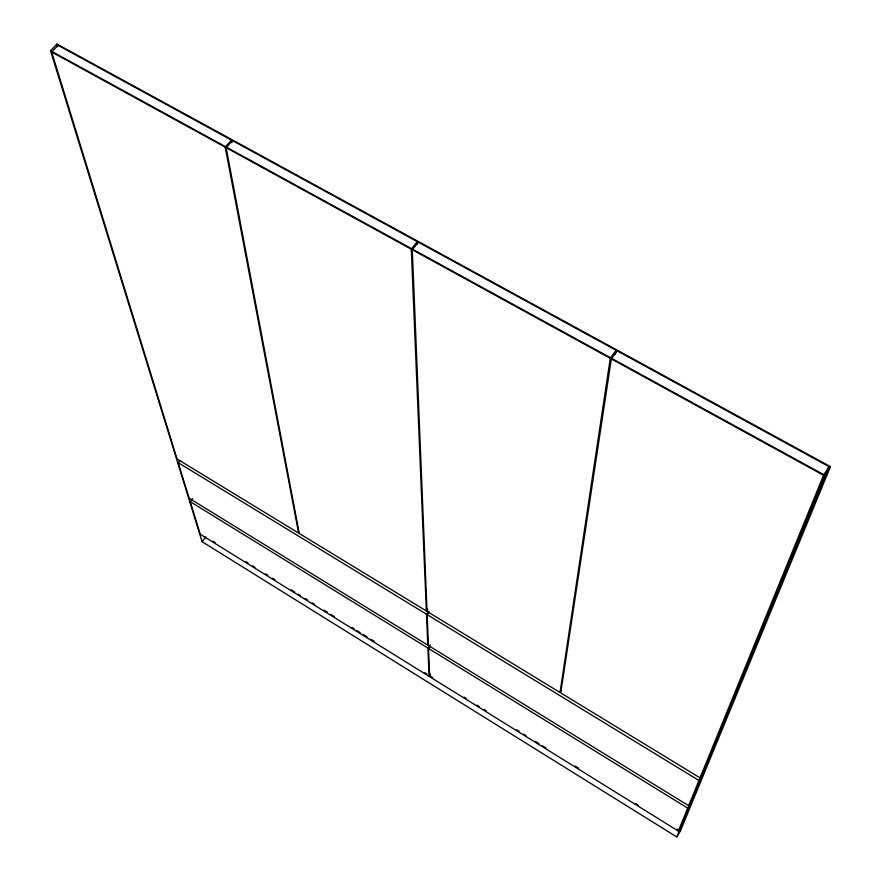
<?xml version="1.0" encoding="UTF-8"?>
<svg xmlns="http://www.w3.org/2000/svg" width="881" height="881" viewBox="0 0 881 881"><rect width="100%" height="100%" fill="white"/><g stroke="black" fill="none" stroke-linecap="round" stroke-linejoin="round"><path stroke-width="1.32" d="M560.019 692.477L610.258 358.314L616.039 350.253L418.321 242.198L412.297 249.752L427.043 611.392L560.019 692.477L561.34 690.506M611.348 358.908L560.745 692.918L700.043 777.857L703.875 771.679L829.032 466.644L617.14 350.847L611.348 358.908L823.526 475.266L700.043 777.857M615.412 354.316L616.039 350.253M678.326 831.069L687.687 808.119L691.354 802.206L681.85 825.376L678.326 831.069L429.708 676.718L428.562 648.471L430.104 646.302M688.667 805.719L698.963 780.5L702.785 774.344L692.345 799.783L688.667 805.719L428.441 645.52L427.175 614.63L429.201 611.81M676.784 836.95L824.957 475.311L830.464 466.677L56.935 44.05L50.536 50.735L202.079 541.694L676.784 836.95L680.275 831.301L830.464 466.677M823.526 475.266L829.032 466.644M192.631 498.635L190.219 501.641L200.273 534.271L429.069 676.322L430.556 674.229M429.069 676.322L427.891 648.064L430.214 644.804M179.9 460.598L178.204 462.668L189.162 498.239L427.77 645.112L426.481 614.2L428.507 611.381M417.396 244.378L417.297 241.636L232.375 140.575L226.142 147.678L299.276 533.479L426.349 610.962L427.703 609.079M202.079 541.694L205.901 536.859M426.349 610.962L411.273 249.191L417.297 241.636M225.184 147.149L231.406 140.057L58.069 45.327L51.682 52.012L177.059 458.957L298.615 533.071L225.184 147.149L51.682 52.012M50.536 50.735L824.957 475.311M226.142 147.678L411.273 249.191M412.297 249.752L610.258 358.314M178.204 462.668L426.481 614.2M427.175 614.63L698.963 780.5M190.219 501.641L427.891 648.064M428.562 648.471L687.687 808.119M212.916 541.209L215.25 542.663M245.634 561.516L247.968 562.97M252.638 565.866L254.972 567.32M265.489 573.85L267.835 575.293M272.504 578.2L274.839 579.654M291.204 589.796L294.706 591.977M298.207 594.157L300.542 595.6M305.222 598.507L307.557 599.95M312.226 602.857L314.561 604.311M323.911 610.104L327.424 612.284M330.926 614.464L334.428 616.634M351.96 627.514L354.294 628.968M356.629 630.411L360.131 632.591M363.644 634.76L367.146 636.941M370.648 639.121L374.15 641.291M424.4 672.478L426.734 673.921M429.069 675.375L432.571 677.555M464.122 697.135L466.456 698.578M476.973 705.108L479.308 706.562M483.988 709.458L486.323 710.912M516.695 729.765L519.041 731.219M523.71 734.115L526.045 735.569M535.395 741.373L538.897 743.542M542.41 745.722L545.912 747.903M575.117 766.03L578.63 768.199M635.873 803.736L638.218 805.19M676.773 829.12L680.275 831.301M56.935 44.05L57.728 46.682M231.406 140.057L231.901 142.755"/></g></svg>
